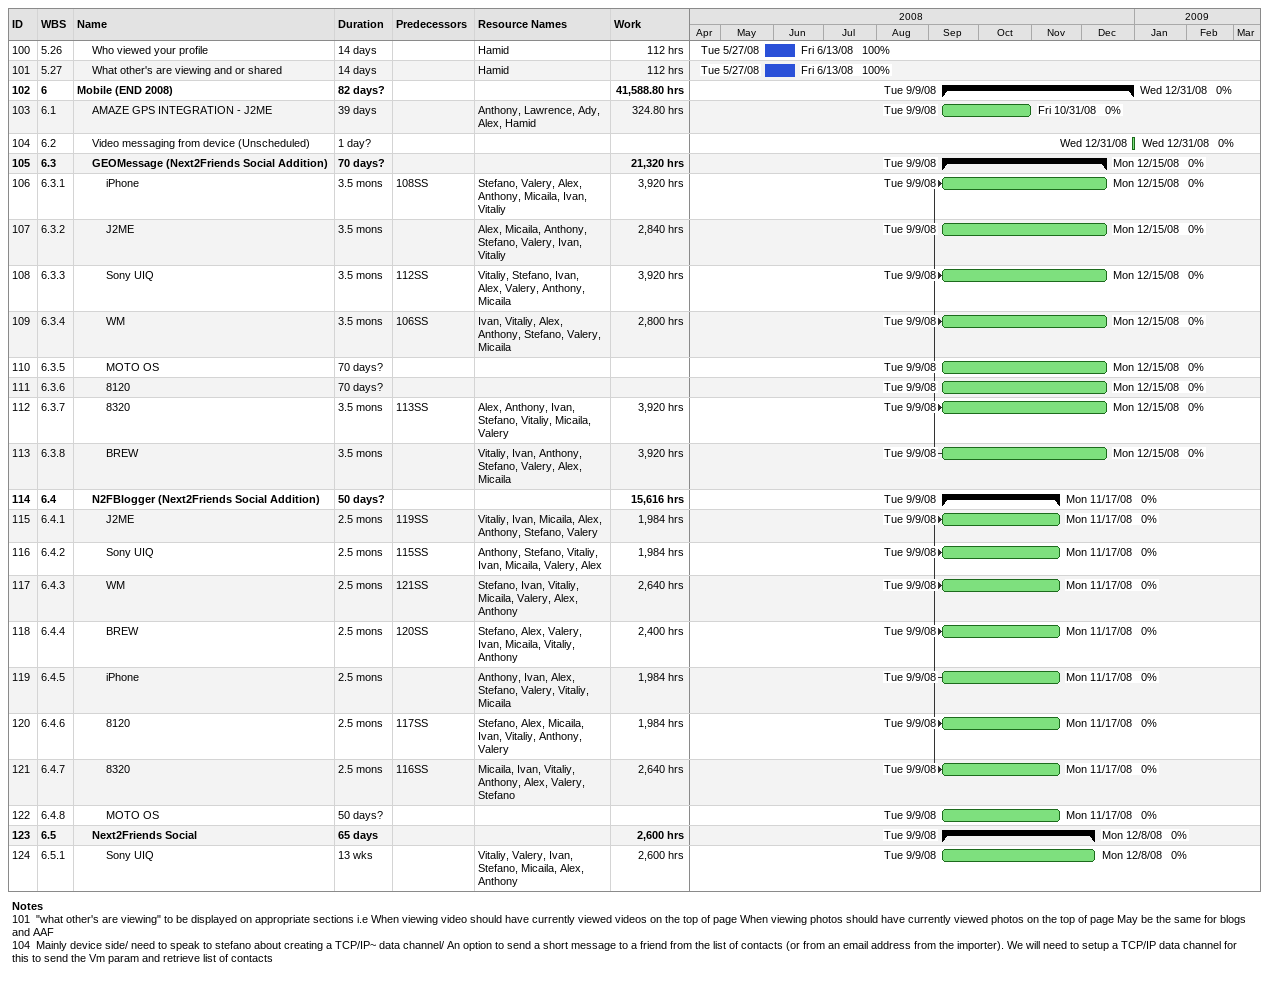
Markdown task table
| ID | WBS | Task | Duration | Start | Finish | Predecessors | Resources | % complete | Work (h) |
|---|---|---|---|---|---|---|---|---|---|
| 100 | 5.26 | Who viewed your profile | 14d | 2008-05-27 | 2008-06-13 |  | Hamid | 100 | 112 |
| 101 | 5.27 | What other's are viewing and or shared | 14d | 2008-05-27 | 2008-06-13 |  | Hamid | 100 | 112 |
| 102 | 6 | **Mobile (END 2008)** | 82d? | 2008-09-09 | 2008-12-31 |  |  | 0 | 41588.80 |
| 103 | 6.1 | AMAZE GPS INTEGRATION - J2ME | 39d | 2008-09-09 | 2008-10-31 |  | Anthony, Lawrence, Ady, Alex, Hamid | 0 | 324.80 |
| 104 | 6.2 | Video messaging from device (Unscheduled) | 1d? | 2008-12-31 | 2008-12-31 |  |  | 0 |  |
| 105 | 6.3 | **GEOMessage (Next2Friends Social Addition)** | 70d? | 2008-09-09 | 2008-12-15 |  |  | 0 | 21320 |
| 106 | 6.3.1 | iPhone | 3.5mo | 2008-09-09 | 2008-12-15 | 108SS | Stefano, Valery, Alex, Anthony, Micaila, Ivan, Vitaliy | 0 | 3920 |
| 107 | 6.3.2 | J2ME | 3.5mo | 2008-09-09 | 2008-12-15 |  | Alex, Micaila, Anthony, Stefano, Valery, Ivan, Vitaliy | 0 | 2840 |
| 108 | 6.3.3 | Sony UIQ | 3.5mo | 2008-09-09 | 2008-12-15 | 112SS | Vitaliy, Stefano, Ivan, Alex, Valery, Anthony, Micaila | 0 | 3920 |
| 109 | 6.3.4 | WM | 3.5mo | 2008-09-09 | 2008-12-15 | 106SS | Ivan, Vitaliy, Alex, Anthony, Stefano, Valery, Micaila | 0 | 2800 |
| 110 | 6.3.5 | MOTO OS | 70d? | 2008-09-09 | 2008-12-15 |  |  | 0 |  |
| 111 | 6.3.6 | 8120 | 70d? | 2008-09-09 | 2008-12-15 |  |  | 0 |  |
| 112 | 6.3.7 | 8320 | 3.5mo | 2008-09-09 | 2008-12-15 | 113SS | Alex, Anthony, Ivan, Stefano, Vitaliy, Micaila, Valery | 0 | 3920 |
| 113 | 6.3.8 | BREW | 3.5mo | 2008-09-09 | 2008-12-15 |  | Vitaliy, Ivan, Anthony, Stefano, Valery, Alex, Micaila | 0 | 3920 |
| 114 | 6.4 | **N2FBlogger (Next2Friends Social Addition)** | 50d? | 2008-09-09 | 2008-11-17 |  |  | 0 | 15616 |
| 115 | 6.4.1 | J2ME | 2.5mo | 2008-09-09 | 2008-11-17 | 119SS | Vitaliy, Ivan, Micaila, Alex, Anthony, Stefano, Valery | 0 | 1984 |
| 116 | 6.4.2 | Sony UIQ | 2.5mo | 2008-09-09 | 2008-11-17 | 115SS | Anthony, Stefano, Vitaliy, Ivan, Micaila, Valery, Alex | 0 | 1984 |
| 117 | 6.4.3 | WM | 2.5mo | 2008-09-09 | 2008-11-17 | 121SS | Stefano, Ivan, Vitaliy, Micaila, Valery, Alex, Anthony | 0 | 2640 |
| 118 | 6.4.4 | BREW | 2.5mo | 2008-09-09 | 2008-11-17 | 120SS | Stefano, Alex, Valery, Ivan, Micaila, Vitaliy, Anthony | 0 | 2400 |
| 119 | 6.4.5 | iPhone | 2.5mo | 2008-09-09 | 2008-11-17 |  | Anthony, Ivan, Alex, Stefano, Valery, Vitaliy, Micaila | 0 | 1984 |
| 120 | 6.4.6 | 8120 | 2.5mo | 2008-09-09 | 2008-11-17 | 117SS | Stefano, Alex, Micaila, Ivan, Vitaliy, Anthony, Valery | 0 | 1984 |
| 121 | 6.4.7 | 8320 | 2.5mo | 2008-09-09 | 2008-11-17 | 116SS | Micaila, Ivan, Vitaliy, Anthony, Alex, Valery, Stefano | 0 | 2640 |
| 122 | 6.4.8 | MOTO OS | 50d? | 2008-09-09 | 2008-11-17 |  |  | 0 |  |
| 123 | 6.5 | **Next2Friends Social** | 65d | 2008-09-09 | 2008-12-08 |  |  | 0 | 2600 |
| 124 | 6.5.1 | Sony UIQ | 13w | 2008-09-09 | 2008-12-08 |  | Vitaliy, Valery, Ivan, Stefano, Micaila, Alex, Anthony | 0 | 2600 |

Notes
- 101: "what other's are viewing" to be displayed on appropriate sections i.e When viewing video should have currently viewed videos on the top of page When viewing photos should have currently viewed photos on the top of page May be the same for blogs and AAF
- 104: Mainly device side/ need to speak to stefano about creating a TCP/IP~ data channel/ An option to send a short message to a friend from the list of contacts (or from an email address from the importer). We will need to setup a TCP/IP data channel for this to send the Vm param and retrieve list of contacts
